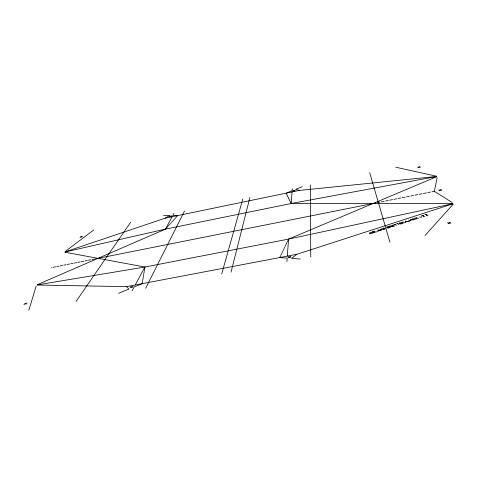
<?xml version="1.0" encoding="UTF-8"?>
<svg xmlns="http://www.w3.org/2000/svg" width="477" height="477" viewBox="0 0 477 477"><rect width="100%" height="100%" fill="white"/><g stroke="black" fill="none" stroke-linecap="round" stroke-linejoin="round"><path stroke-width="0.72" d="M286.904 261.593L287.16 258.129L279.778 257.544M287.309 256.101L288.567 239.108L436.628 176.717M292.043 191.963L291.191 203.506L165.43 229.127L65.105 251.963M292.282 188.725L292.133 190.74L286.158 193.173L286.576 194.038M142.528 281.549L142.718 280.416M142.814 279.838L142.999 278.717M143.094 278.151L143.273 277.042M143.368 276.475L143.547 275.384M143.643 274.83L143.821 273.75M143.911 273.196L144.09 272.128M144.179 271.586L144.352 270.531M144.442 269.988L144.614 268.95M144.704 268.414L144.93 267.037L288.567 239.108L452.846 203.733M142.432 282.134L142.176 283.672L134.138 286.993L132.093 290.773M437.147 177.581L434.356 191.289L452.071 202.445M231.047 272.123L249.882 197.526M221.739 273.876L242.787 198.998M28.811 310.384L36.145 286.188M280.899 255.189L281.496 253.937M281.8 253.299L282.39 252.059M282.694 251.427L283.278 250.204M283.577 249.578L284.149 248.368M284.447 247.754L285.013 246.555M285.306 245.947L285.872 244.761M286.158 244.158L286.713 242.99M286.999 242.394L287.548 241.237M287.834 240.647L288.561 239.114M279.755 257.544L280.589 255.833M145.694 288.209L184.492 211.102M135.218 284.99L144.93 267.031L64.89 252.22M37.51 284.578L165.43 229.127L172.125 216.749M174.004 213.279L172.787 215.526L177.665 215.598L176.633 216.737M426.981 214.674L426.343 215.735L428.173 215.145M423.689 215.741L423.039 216.808L424.87 216.212M76.016 301.482L130.65 222.276M416.898 217.279L416.075 218.305L418.585 218.251M414.352 218.108L413.517 219.134L416.027 219.08M403.113 221.745L402.248 222.783L404.734 222.741M381.91 228.614L380.98 229.675L383.43 229.646M424.977 235.566L453.15 204.239M165.436 229.121L166.551 227.887M166.98 227.416L167.803 226.503M168.226 226.038L169.043 225.132M169.46 224.673L170.271 223.779M170.683 223.319L171.482 222.431M171.893 221.978L172.692 221.101M173.097 220.654L173.884 219.784M174.284 219.337L175.065 218.472M175.464 218.031L176.24 217.178M452.894 203.816L296.766 254.319L291.608 258.385L300.272 259.071M65.981 250.926L93.784 229.926M448.1 223.761L450.437 222.216M439.18 190.758L441.267 189.488M65.194 251.856L165.233 218.168L169.609 215.532L163.587 215.437M288.197 257.896L290.952 256.292M418.061 167.689L419.969 166.616M130.024 287.858L133.119 286.23M292.884 191.253L295.007 190.168M23.85 304.541L27.111 302.937M169.228 216.838L171.565 215.729M80.011 237.421L82.509 236.282M118.606 293.319L128.909 289.074L126.548 286.647L37.128 285.025M302.382 186.626L295.657 189.363L299.431 190.424L436.491 176.49M393.137 224.977L391.569 225.484L393.137 226.497L394.712 225.991M393.889 224.733L395.683 224.148M396.429 223.91L398.223 223.325M400.537 222.58L398.975 223.087L400.573 224.089L402.147 223.582M387.157 227.618L388.195 227.285M389.775 226.796L390.609 226.521A0.912 0.334 -9.9 0 0 391.068 226.283M392.35 225.991L393.924 225.478M399.774 223.588L401.342 223.075M369.854 233.593L371.792 232.961L372.638 233.146M378.028 230.946L379.966 230.313L380.819 230.492M405.408 222.073L407.322 221.453L408.211 221.614M410.643 220.374L412.557 219.754L413.452 219.915M377.295 231.637L375.679 232.156L374.195 231.112M165.233 218.168L299.431 190.424M51.671 267.585L52.1 267.502M53.263 267.269L55.588 266.804M56.751 266.571L59.088 266.112M60.251 265.874L62.588 265.409M63.757 265.176L66.1 264.711M67.275 264.479L69.618 264.008M70.793 263.775L73.142 263.304M74.323 263.071L76.678 262.6M77.852 262.368L80.214 261.897M81.394 261.658L83.761 261.187M84.948 260.955L87.315 260.484M88.501 260.245L90.874 259.774M92.061 259.536L94.44 259.059M95.633 258.82L375.798 202.963M377.182 202.689L379.96 202.135M381.35 201.86L384.128 201.306M385.517 201.026L388.308 200.471M389.703 200.197L392.493 199.636M393.895 199.356L396.691 198.802M398.092 198.521L400.895 197.961M402.302 197.681L405.11 197.12M406.517 196.84L409.338 196.28M410.745 195.999L413.571 195.433M414.984 195.153L417.81 194.592M419.229 194.306L422.067 193.74M423.487 193.459L426.325 192.893M427.75 192.607L430.6 192.04M432.025 191.754L434.314 191.301M126.578 286.641L296.766 254.319M436.533 176.556L291.191 203.506L452.721 203.53M37.242 284.888L144.93 267.031M417.727 167.075L420.303 167.224M390.341 226.611L392.386 226.742M438.739 189.989L441.714 190.251M292.932 190.597L294.965 190.824M447.563 222.765L450.986 223.212M419.557 217.035L421.483 217.345L421.292 216.475M412.557 219.754L410.429 219.378L410.721 220.803M407.322 221.453L405.212 221.066L405.474 222.503M169.621 216.129L171.177 216.433M379.966 230.313L377.933 229.896L378.052 231.387M371.792 232.961L369.788 232.537L369.866 234.046M395.785 167.242L436.294 176.162M288.275 256.799L290.887 257.383M80.643 236.664L81.883 237.033M130.662 286.701L132.493 287.387M24.828 303.372L26.146 304.099M415.091 217.864L416.773 218.842M412.539 218.693L414.209 219.67M408.55 219.986L409.85 220.768M401.294 222.336L402.91 223.331M397.329 223.618L398.921 224.625M394.783 224.44L396.369 225.454M390.585 227.326L389.035 226.307L389.864 226.032A0.912 0.334 -9.9 0 1 391.009 225.985M380.074 229.204L381.588 230.242M286.743 194.372L287.059 195.021M287.22 195.361L287.542 196.017M287.709 196.357L288.03 197.019M288.197 197.365L288.525 198.033M288.692 198.384L289.026 199.058M289.193 199.41L289.527 200.096M289.7 200.447L290.04 201.139M290.213 201.497L290.553 202.194M290.726 202.558L291.191 203.506M369.675 172.662L389.924 242.173M310.3 184.987L310.76 257.097M374.463 232.508A0.996 0.37 -10.4 0 1 372.931 232.8M374.546 232.144A0.996 0.37 -10.4 0 0 373.586 232.072L372.996 232.18A0.882 0.322 -10.5 0 1 372.298 232.192M372.138 231.846A0.906 0.334 -10.5 0 1 373.676 231.554M385.058 229.079A0.996 0.364 -10.1 0 1 383.526 229.365M385.136 228.71A0.996 0.364 -10.1 0 0 384.17 228.644L383.574 228.751A0.882 0.322 -10.1 0 1 382.864 228.763M382.709 228.417A0.906 0.334 -10.1 0 1 384.235 228.131M388.63 227.058A0.882 0.322 -10 0 1 388.195 227.285M388.558 226.754A0.882 0.322 -10 0 0 387.473 226.808L386.442 227.141L387.986 228.173L388.946 227.857A1.032 0.376 -10 0 0 389.476 227.559M388.111 227.308A0.996 0.364 -10 0 1 389.411 227.29M409.856 221.042A0.841 0.304 -9.4 0 1 409.105 221.31A0.841 0.304 -9.4 0 1 408.372 221.245M421.59 215.813A1.049 0.37 -9 0 1 422.205 215.491M422.252 215.532A0.972 0.346 -9 0 1 423.016 215.401A1.02 0.358 -9 0 1 423.612 215.497M424.876 214.751A1.049 0.37 -8.9 0 1 425.496 214.429M425.544 214.465A0.972 0.34 -8.9 0 1 426.301 214.334A1.02 0.358 -8.9 0 1 426.903 214.435"/></g></svg>
